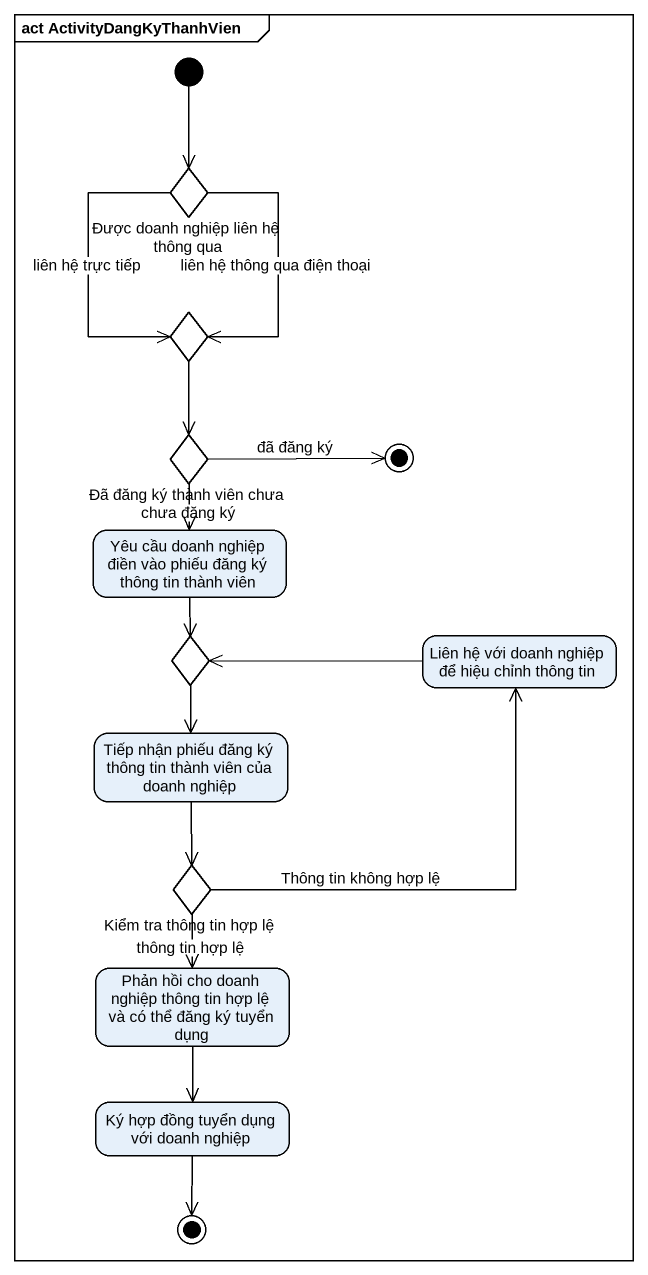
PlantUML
@startuml
mainframe act ActivityDangKyThanhVien
hide empty description
state "Được doanh nghiệp liên hệ thông qua" as Được_doanh_nghiệp_liên_hệ <<choice>>
state choice1 <<choice>>
state "Đã đăng ký thành viên chưa" as Đã_đăng_ký_thành_viên_chưa <<choice>>
state final1 <<end>>
state "Yêu cầu doanh nghiệp điền vào phiếu đăng ký thông tin thành viên" as Yêu_cầu_doanh_nghiệp_điền
state choice2 <<choice>>
state "Liên hệ với doanh nghiệp để hiệu chỉnh thông tin" as Liên_hệ_với_doanh_nghiệp_để
state "Tiếp nhận phiếu đăng ký thông tin thành viên của doanh nghiệp" as Tiếp_nhận_phiếu_đăng_ký
state "Kiểm tra thông tin hợp lệ" as Kiểm_tra_thông_tin_hợp_lệ <<choice>>
state "Phản hồi cho doanh nghiệp thông tin hợp lệ và có thể đăng ký tuyển dụng" as Phản_hồi_cho_doanh_nghiệp
state "Ký hợp đồng tuyển dụng với doanh nghiệp" as Ký_hợp_đồng_tuyển_dụng_với
state final2 <<end>>
[*] --> Được_doanh_nghiệp_liên_hệ
Được_doanh_nghiệp_liên_hệ --> choice1 : liên hệ trực tiếp
Được_doanh_nghiệp_liên_hệ --> choice1 : liên hệ thông qua điện thoại
choice1 --> Đã_đăng_ký_thành_viên_chưa
Đã_đăng_ký_thành_viên_chưa -right-> final1 : đã đăng ký
Đã_đăng_ký_thành_viên_chưa --> Yêu_cầu_doanh_nghiệp_điền : chưa đăng ký
Yêu_cầu_doanh_nghiệp_điền --> choice2
choice2 --> Tiếp_nhận_phiếu_đăng_ký
Liên_hệ_với_doanh_nghiệp_để -left-> choice2
Tiếp_nhận_phiếu_đăng_ký --> Kiểm_tra_thông_tin_hợp_lệ
Kiểm_tra_thông_tin_hợp_lệ -up-> Liên_hệ_với_doanh_nghiệp_để : Thông tin không hợp lệ
Kiểm_tra_thông_tin_hợp_lệ --> Phản_hồi_cho_doanh_nghiệp : thông tin hợp lệ
Phản_hồi_cho_doanh_nghiệp --> Ký_hợp_đồng_tuyển_dụng_với
Ký_hợp_đồng_tuyển_dụng_với --> final2
@enduml
